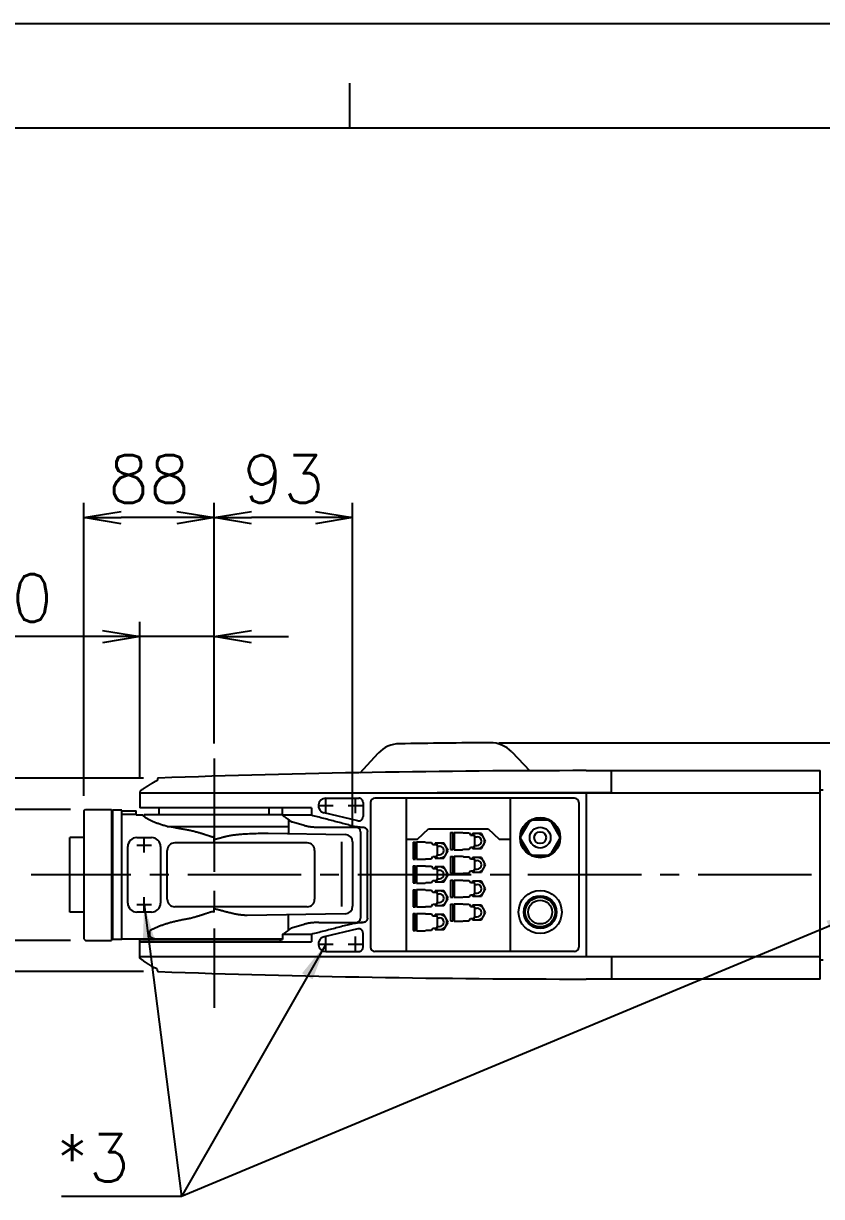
# Model space of a CAD drawing. Extents: x -7841 to -3641, y -5238 to -2268.
# Drawn here: x -5428 to -4892, y -3056 to -2268 of the extents above; entities that cross this region are included whole.
import ezdxf

# ---------------------------------------------------------------- set-up
doc = ezdxf.new("R2010")
doc.units = 0
doc.header["$LTSCALE"] = 4
doc.header["$MEASUREMENT"] = 0
doc.linetypes.add('CENTRE2', pattern=[28.575, 19.05, -3.175, 3.175, -3.175])
doc.layers.get('0').update_dxf_attribs({"linetype": 'CONTINUOUS'})
doc.layers.get('DEFPOINTS').update_dxf_attribs({"linetype": 'CONTINUOUS'})
for name, color, linetype in [('01', 7, 'CONTINUOUS'), ('01CENTER', 5, 'CENTRE2'), ('01HOSO', 6, 'CONTINUOUS'), ('02', 5, 'CONTINUOUS'), ('05THIK', 7, 'CONTINUOUS')]:
    doc.layers.add(name, color=color, linetype=linetype)
doc.styles.add('BIGFONT', font='ROMANS.SHX', dxfattribs={"bigfont": 'bigfont'})
doc.dimstyles.new('L-IN', dxfattribs={"dimscale": 10, "dimtxt": 3.2, "dimasz": 2.5, "dimexe": 1, "dimexo": 1, "dimgap": 1, "dimtad": 1, "dimdec": 0, "dimtxsty": 'BIGFONT', "dimblk": 'YA-IN', "dimblk1": 'OPEN', "dimblk2": 'OPEN', "dimsah": 1, "dimcen": 0, "dimclrd": 256, "dimclre": 256, "dimclrt": 256, "dimazin": 3, "dimtp": 0.1, "dimtm": 0.2, "dimtfac": 0.625, "dimtdec": 0, "dimtmove": 0, "dimatfit": 3, "dimtolj": 1})
doc.dimstyles.new('L-IN-C', dxfattribs={"dimscale": 10, "dimtxt": 3.2, "dimasz": 2.5, "dimexe": 1, "dimexo": 1, "dimgap": 1, "dimtad": 1, "dimdec": 4, "dimtxsty": 'BIGFONT', "dimblk": 'YA-IN', "dimblk1": 'OPEN', "dimblk2": 'OPEN', "dimsah": 1, "dimcen": 0, "dimclrd": 256, "dimclre": 256, "dimclrt": 256, "dimazin": 3, "dimtp": 0.1, "dimtm": 0.2, "dimtfac": 0.625, "dimtdec": 4, "dimtmove": 0, "dimatfit": 3, "dimtolj": 1})

# ---------------------------------------------------------------- blocks, each defined once
blk = doc.blocks.new('_OPEN')
at = {"color": 0, "linetype": 'BYBLOCK'}
for p, q in [((-1, 0.167), (0, 0)), ((0, 0), (-1, -0.167)), ((0, 0), (-1, 0))]:
    blk.add_line(p, q, dxfattribs=at)
blk = doc.blocks.new('*D25')
at = {"linetype": 'BYBLOCK'}
for p, q in [((-5347.52, -2774.98), (-5610.51, -2774.98)), ((-5600.51, -2880.02), (-5600.51, -2799.98)), ((-5347.52, -2905.02), (-5610.51, -2905.02))]:
    blk.add_line(p, q, dxfattribs=at)
at = {"layer": 'DEFPOINTS', "color": 0, "linetype": 'BYBLOCK'}
for p in [(-5600.51, -2774.98), (-5337.52, -2774.98), (-5337.52, -2905.02)]:
    blk.add_point(p, dxfattribs=at)
at = {"linetype": 'BYBLOCK', "xscale": 25, "yscale": 25, "zscale": 25}
for p, rotation in [((-5600.51, -2774.98), 90), ((-5600.51, -2905.02), 270)]:
    blk.add_blockref('_OPEN', p, dxfattribs=dict(at, rotation=rotation))
at = {"linetype": 'BYBLOCK', "insert": (-5626.51, -2840), "char_height": 32, "attachment_point": 5, "rotation": 90, "style": 'BIGFONT'}
blk.add_mtext('\\A1;130', dxfattribs=at)
blk = doc.blocks.new('YA-IN')
at = {"color": 0, "linetype": 'BYBLOCK'}
for p, q in [((0, 0), (-1, 0.167)), ((-1, -0.167), (0, 0)), ((0, 0), (-1, 0))]:
    blk.add_line(p, q, dxfattribs=at)
blk = doc.blocks.new('*D29')
at = {"linetype": 'BYBLOCK'}
for p, q in [((-5407.5, -2947), (-5407.5, -2750)), ((-5320, -2911.84), (-5320, -2750)), ((-5345, -2760), (-5382.5, -2760))]:
    blk.add_line(p, q, dxfattribs=at)
at = {"layer": 'DEFPOINTS', "color": 0, "linetype": 'BYBLOCK'}
for p in [(-5407.5, -2760), (-5320, -2921.84), (-5407.5, -2957)]:
    blk.add_point(p, dxfattribs=at)
at = {"linetype": 'BYBLOCK', "xscale": 25, "yscale": 25, "zscale": 25, "rotation": 180}
blk.add_blockref('_OPEN', (-5407.5, -2760), dxfattribs=at)
at = {"linetype": 'BYBLOCK', "xscale": 25, "yscale": 25, "zscale": 25}
blk.add_blockref('_OPEN', (-5320, -2760), dxfattribs=at)
at = {"linetype": 'BYBLOCK', "insert": (-5363.75, -2734), "char_height": 32, "attachment_point": 5, "style": 'BIGFONT'}
blk.add_mtext('\\A1;88', dxfattribs=at)
blk = doc.blocks.new('*D31')
at = {"linetype": 'BYBLOCK'}
for p, q in [((-5370, -2934.77), (-5370, -2830)), ((-5320, -2911.84), (-5320, -2830)), ((-5395, -2840), (-5491.81, -2840)), ((-5320, -2840), (-5370, -2840)), ((-5295, -2840), (-5270, -2840))]:
    blk.add_line(p, q, dxfattribs=at)
at = {"layer": 'DEFPOINTS', "color": 0, "linetype": 'BYBLOCK'}
for p in [(-5370, -2840), (-5320, -2921.84), (-5370, -2944.77)]:
    blk.add_point(p, dxfattribs=at)
at = {"linetype": 'BYBLOCK', "xscale": 25, "yscale": 25, "zscale": 25}
blk.add_blockref('_OPEN', (-5370, -2840), dxfattribs=at)
at = {"linetype": 'BYBLOCK', "xscale": 25, "yscale": 25, "zscale": 25, "rotation": 180}
blk.add_blockref('_OPEN', (-5320, -2840), dxfattribs=at)
at = {"linetype": 'BYBLOCK', "insert": (-5455.9, -2814), "char_height": 32, "attachment_point": 5, "style": 'BIGFONT'}
blk.add_mtext('\\A1;50', dxfattribs=at)
blk = doc.blocks.new('*D28')
at = {"linetype": 'BYBLOCK'}
for p, q in [((-5520.51, -2771), (-5520.51, -2645.24)), ((-5396.5, -2796), (-5530.51, -2796)), ((-5520.51, -2884), (-5520.51, -2796)), ((-5396.5, -2884), (-5530.51, -2884)), ((-5520.51, -2909), (-5520.51, -2934))]:
    blk.add_line(p, q, dxfattribs=at)
at = {"layer": 'DEFPOINTS', "color": 0, "linetype": 'BYBLOCK'}
for p in [(-5520.51, -2796), (-5386.5, -2796), (-5386.5, -2884)]:
    blk.add_point(p, dxfattribs=at)
at = {"linetype": 'BYBLOCK', "xscale": 25, "yscale": 25, "zscale": 25}
for p, rotation in [((-5520.51, -2796), 270), ((-5520.51, -2884), 90)]:
    blk.add_blockref('_OPEN', p, dxfattribs=dict(at, rotation=rotation))
at = {"linetype": 'BYBLOCK', "insert": (-5546.51, -2695.62), "char_height": 32, "attachment_point": 5, "rotation": 90, "style": 'BIGFONT'}
blk.add_mtext('\\A1;∅88', dxfattribs=at)
blk = doc.blocks.new('*D27')
at = {"linetype": 'BYBLOCK'}
for p, q in [((-5320, -2911.84), (-5320, -2750)), ((-5227, -2967.91), (-5227, -2750)), ((-5252, -2760), (-5295, -2760))]:
    blk.add_line(p, q, dxfattribs=at)
at = {"layer": 'DEFPOINTS', "color": 0, "linetype": 'BYBLOCK'}
for p in [(-5320, -2760), (-5320, -2921.84), (-5227, -2977.91)]:
    blk.add_point(p, dxfattribs=at)
at = {"linetype": 'BYBLOCK', "xscale": 25, "yscale": 25, "zscale": 25, "rotation": 180}
blk.add_blockref('_OPEN', (-5320, -2760), dxfattribs=at)
at = {"linetype": 'BYBLOCK', "xscale": 25, "yscale": 25, "zscale": 25}
blk.add_blockref('_OPEN', (-5227, -2760), dxfattribs=at)
at = {"linetype": 'BYBLOCK', "insert": (-5273.5, -2734), "char_height": 32, "attachment_point": 5, "style": 'BIGFONT'}
blk.add_mtext('\\A1;93', dxfattribs=at)
blk = doc.blocks.new('*D24')
at = {"linetype": 'BYBLOCK'}
for p, q in [((-4790, -2726.28), (-4790, -2630.71)), ((-5108.67, -2751.28), (-4780, -2751.28)), ((-4790, -2840), (-4790, -2751.28)), ((-4843.4, -2840), (-4780, -2840)), ((-4790, -2865), (-4790, -2890))]:
    blk.add_line(p, q, dxfattribs=at)
at = {"layer": 'DEFPOINTS', "color": 0, "linetype": 'BYBLOCK'}
for p in [(-5118.67, -2751.28), (-4790, -2751.28), (-4853.4, -2840)]:
    blk.add_point(p, dxfattribs=at)
at = {"linetype": 'BYBLOCK', "xscale": 25, "yscale": 25, "zscale": 25}
for p, rotation in [((-4790, -2751.28), 270), ((-4790, -2840), 90)]:
    blk.add_blockref('_OPEN', p, dxfattribs=dict(at, rotation=rotation))
at = {"linetype": 'BYBLOCK', "insert": (-4816, -2665.86), "char_height": 32, "attachment_point": 5, "rotation": 90, "style": 'BIGFONT'}
blk.add_mtext('\\A1;89', dxfattribs=at)

msp = doc.modelspace()

# ---------------------------------------------------------------- linework, layer by layer
at = {"layer": '01', "linetype": 'CONTINUOUS'}
for p, q in [((-5100.02943, -2757.45714), (-5088, -2770.08702)), ((-5202, -2771.39244), (-5189.80521, -2758.30827)), ((-5050, -2770), (-5033, -2770)), ((-4893, -2910), (-4893, -2770)), ((-5338, -2775.48295), (-5338, -2776.5009)), ((-5350, -2784), (-5350, -2795)), ((-5058, -2788.5), (-5192, -2788.5)), ((-5171, -2788.5), (-5171, -2891.5)), ((-5101, -2891.5), (-5101, -2788.5)), ((-4893, -2783), (-4891, -2783)), ((-5387.5, -2797), (-5386.5, -2796)), ((-5387.5, -2797), (-5387.5, -2883)), ((-5386.5, -2796), (-5369, -2796)), ((-5369, -2796), (-5369, -2884)), ((-5362, -2796.5), (-5368, -2796.5)), ((-5368, -2883.5), (-5368, -2796.5)), ((-5362, -2883.5), (-5362, -2796.5)), ((-5362, -2797), (-5352.5, -2797)), ((-5352.5, -2800), (-5352.5, -2797)), ((-5234.71323, -2795), (-5350, -2795)), ((-5337, -2799.5), (-5337, -2795)), ((-5263, -2799.5), (-5263, -2795)), ((-5254.19985, -2800), (-5254.19985, -2795)), ((-5195, -2791.5), (-5195, -2888.5)), ((-5055, -2791.5), (-5055, -2888.5)), ((-5368, -2798), (-5369, -2798)), ((-5348, -2800), (-5352.5, -2800)), ((-5348, -2800.12593), (-5348, -2800)), ((-5347, -2799.5), (-5254.19985, -2799.5)), ((-5347, -2799.5), (-5347, -2800.91385)), ((-5250, -2802.90061), (-5250, -2807.5)), ((-5239.4386, -2806.79654), (-5248.0041, -2804.49778)), ((-5263.63043, -2812.01151), (-5211.91274, -2812.91425)), ((-5250.015, -2807.5), (-5250.015, -2812.24906)), ((-5229.69827, -2808), (-5200.38658, -2808)), ((-5201.61802, -2811), (-5201.61802, -2869)), ((-5397, -2865), (-5397, -2815)), ((-5387.5, -2815), (-5397, -2815)), ((-5300, -2818.5), (-5300, -2814.09203)), ((-5207, -2817.91349), (-5207, -2861.08651)), ((-5387.5, -2865), (-5397, -2865)), ((-5300, -2865.04262), (-5300, -2861.5)), ((-5211.91274, -2866.08575), (-5277.85831, -2867.23684)), ((-5250.0185, -2877.11402), (-5250.0185, -2866.75101)), ((-5248, -2875.50112), (-5239.4386, -2873.20346)), ((-5229.69827, -2872), (-5200.38658, -2872)), ((-5387.5, -2883), (-5386.5, -2884)), ((-5386.5, -2884), (-5369, -2884)), ((-5368, -2882), (-5369, -2882)), ((-5362, -2883.5), (-5368, -2883.5)), ((-5362, -2883), (-5254.19985, -2883)), ((-5350, -2883.5), (-5254.19985, -2883.5)), ((-5350, -2896), (-5350, -2883.5)), ((-5346.5, -2883), (-5346.5, -2883.5)), ((-5255.44967, -2885), (-5255.44967, -2883.5)), ((-5254.19985, -2880), (-5254.19985, -2883.5)), ((-5350, -2885), (-5234.71323, -2885)), ((-5058, -2891.5), (-5192, -2891.5)), ((-4893, -2897), (-4891, -2897)), ((-5338, -2904.51705), (-5338, -2903.4991)), ((-5033, -2910), (-5050, -2910))]:
    msp.add_line(p, q, dxfattribs=at)
at = {"layer": '01'}
for p, q in [((-5033, -2770), (-4893, -2770)), ((-4893, -2910), (-5033, -2910))]:
    msp.add_line(p, q, dxfattribs=at)
at = {"layer": '01', "linetype": 'CONTINUOUS'}
for centre, radius, start, end in [((-5175.17457, -2771.94442), 20, 90.86455316, 137.01497678), ((-5050, -11066.9), 8315.9, 90.445555201, 90.864553157), ((-5114.51163, -2771.25084), 20, 43.60514403, 90.4455552), ((-5050, -11066.9), 8296.9, 90, 91.985901752), ((-5337.5, -2775.48295), 0.5, 91.98590194, 180.00000001), ((-5192, -2791.5), 3, 90, 180), ((-5058, -2791.5), 3, 0, 90), ((-5212, -2817.91349), 5, 0, 89), ((-5204.61802, -2811), 3, 0, 90), ((-5212, -2861.08651), 5, 271, 0), ((-5204.61802, -2869), 3, 270, 0), ((-5192, -2888.5), 3, 180, 270), ((-5058, -2888.5), 3, 270, 0), ((-5337.5, -2904.51705), 0.5, 179.99999999, 268.01409806), ((-5050, 5386.9), 8296.9, 268.014098249, 270)]:
    msp.add_arc(centre, radius, start, end, dxfattribs=at)
for points in [[(-5340, -2777.59124), (-5340.00466, -2777.59399), (-5340.01863, -2777.60224), (-5340.04188, -2777.61597), (-5340.07441, -2777.63519), (-5340.11614, -2777.65987), (-5340.16704, -2777.68998), (-5340.22708, -2777.72553), (-5340.29613, -2777.76646), (-5340.37421, -2777.81278), (-5340.46118, -2777.86444), (-5340.557, -2777.92143), (-5340.66163, -2777.98376), (-5340.77492, -2778.05135), (-5340.89692, -2778.12425), (-5341.02745, -2778.2024), (-5341.16651, -2778.28581), (-5341.31401, -2778.37447), (-5341.4698, -2778.4683), (-5341.63387, -2778.56735), (-5341.80597, -2778.67149), (-5341.98607, -2778.78073), (-5342.17384, -2778.89491), (-5342.36912, -2779.01397), (-5342.57153, -2779.13772), (-5342.78067, -2779.26594), (-5342.99615, -2779.39842), (-5343.21732, -2779.5348), (-5343.44355, -2779.67471), (-5343.67377, -2779.81753), (-5343.9069, -2779.96259), (-5344.14131, -2780.10889), (-5344.3757, -2780.25563), (-5344.60855, -2780.40185), (-5344.8388, -2780.54687), (-5345.06533, -2780.68996), (-5345.28733, -2780.83059), (-5345.50368, -2780.96803), (-5345.71367, -2781.10178), (-5345.91637, -2781.23123), (-5346.11123, -2781.35598), (-5346.29757, -2781.47556), (-5346.47496, -2781.58966), (-5346.64299, -2781.69797), (-5346.80134, -2781.80024), (-5346.94986, -2781.89635), (-5347.0883, -2781.9861), (-5347.21673, -2782.06949), (-5347.33501, -2782.14641), (-5347.44328, -2782.21692), (-5347.54155, -2782.28099), (-5347.56688, -2782.29752)], [(-5338, -2776.5009), (-5339.0031, -2777.04038), (-5340, -2777.59124)], [(-5348, -2782.58094), (-5349.00435, -2783.28434), (-5350, -2784)], [(-5347.56688, -2782.29752), (-5347.62993, -2782.33868), (-5347.70856, -2782.39007), (-5347.77751, -2782.43517), (-5347.837, -2782.4741), (-5347.88706, -2782.5069), (-5347.92786, -2782.53363), (-5347.95949, -2782.55437), (-5347.98201, -2782.56914), (-5347.99551, -2782.57799), (-5348, -2782.58094)], [(-5050, -2784.96469), (-5064.33623, -2784.9654), (-5078.67161, -2784.96755), (-5093.00511, -2784.97113), (-5107.33601, -2784.97616), (-5121.66336, -2784.98264), (-5135.98645, -2784.99058), (-5150.30446, -2785)], [(-5362, -2799.3042), (-5357.15991, -2799.21716), (-5352.5, -2799.13109)], [(-5254.19985, -2800), (-5253.61855, -2800.35002), (-5253.06498, -2800.69474), (-5252.53938, -2801.03397), (-5252.04196, -2801.36753), (-5251.57291, -2801.69522), (-5251.13239, -2802.01689), (-5250.72055, -2802.33236)], [(-5250.72055, -2802.33236), (-5250.32211, -2802.64607), (-5249.95732, -2802.93438), (-5249.62547, -2803.19755), (-5249.32593, -2803.43584), (-5249.05809, -2803.64948), (-5248.82142, -2803.83873), (-5248.61543, -2804.00379), (-5248.43968, -2804.14489), (-5248.2938, -2804.26217), (-5248.17747, -2804.35582), (-5248.09045, -2804.42593), (-5248.03254, -2804.47263), (-5248.00361, -2804.49596), (-5248.03254, -2804.47263), (-5248.09045, -2804.42593), (-5248.17747, -2804.35582), (-5248.2938, -2804.26217), (-5248.43968, -2804.14489), (-5248.61543, -2804.00379), (-5248.82142, -2803.83873), (-5249.05809, -2803.64948), (-5249.32593, -2803.43584), (-5249.62547, -2803.19755), (-5249.95732, -2802.93438), (-5250.32211, -2802.64607), (-5250.72055, -2802.33236)], [(-5250.72055, -2802.33236), (-5250.32211, -2802.64607), (-5249.95732, -2802.93438), (-5249.62547, -2803.19755), (-5249.32593, -2803.43584), (-5249.05809, -2803.64948), (-5248.82142, -2803.83873), (-5248.61543, -2804.00379), (-5248.43968, -2804.14489), (-5248.2938, -2804.26217), (-5248.17747, -2804.35582), (-5248.09045, -2804.42593), (-5248.03254, -2804.47263), (-5248.00361, -2804.49596), (-5248.03254, -2804.47263), (-5248.09045, -2804.42593), (-5248.17747, -2804.35582), (-5248.2938, -2804.26217), (-5248.43968, -2804.14489), (-5248.61543, -2804.00379), (-5248.82142, -2803.83873), (-5249.05809, -2803.64948), (-5249.32593, -2803.43584), (-5249.62547, -2803.19755), (-5249.95732, -2802.93438), (-5250.32211, -2802.64607), (-5250.72055, -2802.33236)], [(-5265.994, -2812.04019), (-5265.6799, -2812.0378), (-5265.36855, -2812.03337), (-5265.06079, -2812.02755), (-5264.75801, -2812.02119), (-5264.4621, -2812.01529), (-5264.17435, -2812.01093), (-5263.89662, -2812.00928), (-5263.63043, -2812.01151)], [(-5239.4386, -2806.79654), (-5238.52181, -2807.02762), (-5237.55528, -2807.24044), (-5236.54451, -2807.43152), (-5235.49223, -2807.59839), (-5234.40151, -2807.73879), (-5233.27465, -2807.85082), (-5232.11326, -2807.93276), (-5230.91875, -2807.98301), (-5229.69822, -2808)], [(-5200.38658, -2808), (-5200.24167, -2807.99664), (-5200.09388, -2807.98621), (-5199.94322, -2807.96812)], [(-5250.72055, -2877.66764), (-5250.32211, -2877.35393), (-5249.95732, -2877.06562), (-5249.62547, -2876.80245), (-5249.32593, -2876.56416), (-5249.05809, -2876.35052), (-5248.82142, -2876.16127), (-5248.61543, -2875.99621), (-5248.43968, -2875.85511), (-5248.2938, -2875.73783), (-5248.17747, -2875.64418), (-5248.09045, -2875.57407), (-5248.03254, -2875.52737), (-5248.00361, -2875.50404)], [(-5229.69819, -2872), (-5230.91875, -2872.01699), (-5232.11326, -2872.06724), (-5233.27465, -2872.14918), (-5234.40151, -2872.26121), (-5235.49223, -2872.40161), (-5236.54452, -2872.56848), (-5237.55528, -2872.75956), (-5238.52181, -2872.97238), (-5239.4386, -2873.20346)], [(-5199.94322, -2872.03188), (-5200.09388, -2872.01379), (-5200.24167, -2872.00336), (-5200.38658, -2872)], [(-5254.19985, -2880), (-5253.61855, -2879.64998), (-5253.06498, -2879.30526), (-5252.53938, -2878.96603), (-5252.04196, -2878.63247), (-5251.57291, -2878.30478), (-5251.13239, -2877.98311), (-5250.72055, -2877.66764)], [(-5348, -2897.41906), (-5349.00435, -2896.71566), (-5350, -2896)], [(-5348, -2897.41906), (-5347.9989, -2897.41978)], [(-5347.9989, -2897.41978), (-5347.99551, -2897.42201), (-5347.98201, -2897.43086), (-5347.95949, -2897.44563), (-5347.92786, -2897.46637), (-5347.88706, -2897.49311), (-5347.83699, -2897.5259), (-5347.7775, -2897.56484), (-5347.70855, -2897.60994), (-5347.62992, -2897.66132), (-5347.56688, -2897.70248)], [(-5347.56688, -2897.70248), (-5347.54154, -2897.71902), (-5347.44327, -2897.78309), (-5347.33499, -2897.8536), (-5347.21671, -2897.93052), (-5347.08828, -2898.01391), (-5346.94983, -2898.10366), (-5346.80132, -2898.19977), (-5346.64296, -2898.30205), (-5346.47494, -2898.41035), (-5346.29754, -2898.52446), (-5346.11121, -2898.64404), (-5345.91634, -2898.76879), (-5345.71364, -2898.89824), (-5345.50365, -2899.03199), (-5345.2873, -2899.16943), (-5345.0653, -2899.31006), (-5344.83877, -2899.45316), (-5344.60851, -2899.59817), (-5344.37567, -2899.74439), (-5344.14127, -2899.89113), (-5343.90687, -2900.03743), (-5343.67375, -2900.18249), (-5343.44353, -2900.3253), (-5343.21731, -2900.46521), (-5342.99613, -2900.60159), (-5342.78066, -2900.73407), (-5342.57151, -2900.86229), (-5342.3691, -2900.98603), (-5342.17383, -2901.1051), (-5341.98606, -2901.21928), (-5341.80596, -2901.32852), (-5341.63386, -2901.43266), (-5341.46979, -2901.53171), (-5341.314, -2901.62554), (-5341.1665, -2901.71419), (-5341.02743, -2901.79761), (-5340.89691, -2901.87575), (-5340.77491, -2901.94866), (-5340.66162, -2902.01624), (-5340.55699, -2902.07857), (-5340.46117, -2902.13557), (-5340.3742, -2902.18722), (-5340.29613, -2902.23355), (-5340.22708, -2902.27447), (-5340.16704, -2902.31002), (-5340.11614, -2902.34014), (-5340.0744, -2902.36481), (-5340.04188, -2902.38403), (-5340.01863, -2902.39776), (-5340.00466, -2902.40601), (-5340, -2902.40876)], [(-5338, -2903.4991), (-5339.0031, -2902.95962), (-5340, -2902.40876)]]:
    msp.add_spline(points, degree=3, dxfattribs=at)
at = {"layer": '01CENTER'}
for p, q in [((-5300, -2761.84459), (-5300, -2929.39004)), ((-5225, -2798.5), (-5225, -2788.5)), ((-5205, -2798.5), (-5205, -2788.5)), ((-5230, -2793.5), (-5220, -2793.5)), ((-5210, -2793.5), (-5200, -2793.5)), ((-5352, -2820), (-5342, -2820)), ((-5347, -2825), (-5347, -2815)), ((-3984.28974, -2840), (-5423.00498, -2840)), ((-5352, -2860), (-5342, -2860)), ((-5347, -2865), (-5347, -2855)), ((-5225, -2891.5), (-5225, -2881.5)), ((-5205, -2891.5), (-5205, -2881.5)), ((-5230, -2886.5), (-5220, -2886.5)), ((-5210, -2886.5), (-5200, -2886.5))]:
    msp.add_line(p, q, dxfattribs=at)
at = {"layer": '01HOSO'}
for p, q in [((-5033, -2785), (-5033, -2770)), ((-5141.2, -2811.616), (-5139.509, -2811.616)), ((-5141.2, -2811.61601), (-5141.2, -2822.98399)), ((-5139.509, -2822.98399), (-5139.509, -2811.61601)), ((-5138.797, -2811.5), (-5138.797, -2823.1)), ((-5138.797, -2811.5), (-5133.101, -2811.5)), ((-5133.101, -2811.5), (-5132.59871, -2811.79)), ((-5132.59871, -2811.79), (-5128.74, -2811.79)), ((-5128.74, -2811.79), (-5127.90284, -2813.24)), ((-5126.28675, -2812.3), (-5126.82946, -2813.24)), ((-5120.51325, -2812.3), (-5126.28675, -2812.3)), ((-5117.6265, -2817.3), (-5120.51325, -2812.3)), ((-5166.4, -2818.016), (-5164.709, -2818.016)), ((-5166.4, -2818.01601), (-5166.4, -2829.38399)), ((-5164.709, -2829.38399), (-5164.709, -2818.01601)), ((-5164.709, -2820.4), (-5163.997, -2820.4)), ((-5163.997, -2817.9), (-5158.301, -2817.9)), ((-5163.997, -2817.9), (-5163.997, -2829.5)), ((-5158.301, -2817.9), (-5157.79871, -2818.19)), ((-5157.79871, -2818.19), (-5153.94, -2818.19)), ((-5153.94, -2818.19), (-5153.10284, -2819.64)), ((-5153.10284, -2819.64), (-5150.736, -2819.64)), ((-5151.48675, -2818.7), (-5152.02946, -2819.64)), ((-5145.71325, -2818.7), (-5151.48675, -2818.7)), ((-5150.736, -2819.64), (-5150.06627, -2820.8)), ((-5150.06627, -2826.6), (-5150.06627, -2820.8)), ((-5150.06627, -2820.8), (-5148.6, -2820.8)), ((-5142.8265, -2823.7), (-5145.71325, -2818.7)), ((-5139.509, -2814), (-5138.797, -2814)), ((-5139.509, -2820.6), (-5138.797, -2820.6)), ((-5127.90284, -2813.24), (-5125.536, -2813.24)), ((-5125.536, -2813.24), (-5124.86627, -2814.4)), ((-5125.536, -2821.36), (-5124.86627, -2820.2)), ((-5124.86627, -2820.2), (-5124.86627, -2814.4)), ((-5124.86627, -2814.4), (-5123.4, -2814.4)), ((-5124.86627, -2820.2), (-5123.4, -2820.2)), ((-5120.51325, -2822.3), (-5117.6265, -2817.3)), ((-5164.709, -2827), (-5163.997, -2827)), ((-5153.94, -2829.21), (-5153.10284, -2827.76)), ((-5153.10284, -2827.76), (-5150.736, -2827.76)), ((-5152.02946, -2827.76), (-5151.48675, -2828.7)), ((-5151.48675, -2828.7), (-5145.71325, -2828.7)), ((-5150.736, -2827.76), (-5150.06627, -2826.6)), ((-5150.06627, -2826.6), (-5148.6, -2826.6)), ((-5145.71325, -2828.7), (-5142.8265, -2823.7)), ((-5141.2, -2822.984), (-5139.509, -2822.984)), ((-5141.2, -2827.616), (-5139.509, -2827.616)), ((-5141.2, -2827.61601), (-5141.2, -2838.98399)), ((-5139.509, -2838.98399), (-5139.509, -2827.61601)), ((-5138.797, -2823.1), (-5133.101, -2823.1)), ((-5138.797, -2827.5), (-5138.797, -2839.1)), ((-5138.797, -2827.5), (-5133.101, -2827.5)), ((-5133.101, -2823.1), (-5132.59871, -2822.81)), ((-5133.101, -2827.5), (-5132.59871, -2827.79)), ((-5132.59871, -2822.81), (-5128.74, -2822.81)), ((-5132.59871, -2827.79), (-5128.74, -2827.79)), ((-5128.74, -2822.81), (-5127.90284, -2821.36)), ((-5128.74, -2827.79), (-5127.90284, -2829.24)), ((-5127.90284, -2821.36), (-5125.536, -2821.36)), ((-5126.82946, -2821.36), (-5126.28675, -2822.3)), ((-5126.28675, -2828.3), (-5126.82946, -2829.24)), ((-5126.28675, -2822.3), (-5120.51325, -2822.3)), ((-5120.51325, -2828.3), (-5126.28675, -2828.3)), ((-5117.6265, -2833.3), (-5120.51325, -2828.3)), ((-5166.4, -2829.384), (-5164.709, -2829.384)), ((-5166.4, -2834.016), (-5164.709, -2834.016)), ((-5166.4, -2834.01601), (-5166.4, -2845.38399)), ((-5164.709, -2845.38399), (-5164.709, -2834.01601)), ((-5164.709, -2836.4), (-5163.997, -2836.4)), ((-5163.997, -2829.5), (-5158.301, -2829.5)), ((-5163.997, -2833.9), (-5163.997, -2845.5)), ((-5163.997, -2833.9), (-5158.301, -2833.9)), ((-5158.301, -2829.5), (-5157.79871, -2829.21)), ((-5158.301, -2833.9), (-5157.79871, -2834.19)), ((-5157.79871, -2829.21), (-5153.94, -2829.21)), ((-5157.79871, -2834.19), (-5153.94, -2834.19)), ((-5153.94, -2834.19), (-5153.10284, -2835.64)), ((-5153.10284, -2835.64), (-5150.736, -2835.64)), ((-5151.48675, -2834.7), (-5152.02946, -2835.64)), ((-5145.71325, -2834.7), (-5151.48675, -2834.7)), ((-5150.736, -2835.64), (-5150.06627, -2836.8)), ((-5142.8265, -2839.7), (-5145.71325, -2834.7)), ((-5139.509, -2830), (-5138.797, -2830)), ((-5139.509, -2836.6), (-5138.797, -2836.6)), ((-5127.90284, -2829.24), (-5125.536, -2829.24)), ((-5125.536, -2829.24), (-5124.86627, -2830.4)), ((-5125.536, -2837.36), (-5124.86627, -2836.2)), ((-5124.86627, -2836.2), (-5124.86627, -2830.4)), ((-5124.86627, -2830.4), (-5123.4, -2830.4)), ((-5124.86627, -2836.2), (-5123.4, -2836.2)), ((-5120.51325, -2838.3), (-5117.6265, -2833.3)), ((-5164.709, -2843), (-5163.997, -2843)), ((-5153.94, -2845.21), (-5153.10284, -2843.76)), ((-5153.10284, -2843.76), (-5150.736, -2843.76)), ((-5152.02946, -2843.76), (-5151.48675, -2844.7)), ((-5150.736, -2843.76), (-5150.06627, -2842.6)), ((-5150.06627, -2836.8), (-5148.6, -2836.8)), ((-5150.06627, -2842.6), (-5150.06627, -2836.8)), ((-5150.06627, -2842.6), (-5148.6, -2842.6)), ((-5145.71325, -2844.7), (-5142.8265, -2839.7)), ((-5141.2, -2838.984), (-5139.509, -2838.984)), ((-5141.2, -2843.616), (-5139.509, -2843.616)), ((-5141.2, -2843.61601), (-5141.2, -2854.98399)), ((-5139.509, -2854.98399), (-5139.509, -2843.61601)), ((-5138.797, -2839.1), (-5133.101, -2839.1)), ((-5138.797, -2843.5), (-5138.797, -2855.1)), ((-5138.797, -2843.5), (-5133.101, -2843.5)), ((-5133.101, -2839.1), (-5132.59871, -2838.81)), ((-5133.101, -2843.5), (-5132.59871, -2843.79)), ((-5132.59871, -2838.81), (-5128.74, -2838.81)), ((-5132.59871, -2843.79), (-5128.74, -2843.79)), ((-5128.74, -2838.81), (-5127.90284, -2837.36)), ((-5128.74, -2843.79), (-5127.90284, -2845.24)), ((-5127.90284, -2837.36), (-5125.536, -2837.36)), ((-5126.82946, -2837.36), (-5126.28675, -2838.3)), ((-5126.28675, -2844.3), (-5126.82946, -2845.24)), ((-5126.28675, -2838.3), (-5120.51325, -2838.3)), ((-5120.51325, -2844.3), (-5126.28675, -2844.3)), ((-5117.6265, -2849.3), (-5120.51325, -2844.3)), ((-5166.4, -2845.384), (-5164.709, -2845.384)), ((-5166.4, -2850.016), (-5164.709, -2850.016)), ((-5166.4, -2850.01601), (-5166.4, -2861.38399)), ((-5164.709, -2861.38399), (-5164.709, -2850.01601)), ((-5164.709, -2852.4), (-5163.997, -2852.4)), ((-5163.997, -2845.5), (-5158.301, -2845.5)), ((-5163.997, -2849.9), (-5158.301, -2849.9)), ((-5163.997, -2849.9), (-5163.997, -2861.5)), ((-5158.301, -2845.5), (-5157.79871, -2845.21)), ((-5158.301, -2849.9), (-5157.79871, -2850.19)), ((-5157.79871, -2845.21), (-5153.94, -2845.21)), ((-5157.79871, -2850.19), (-5153.94, -2850.19)), ((-5153.94, -2850.19), (-5153.10284, -2851.64)), ((-5153.10284, -2851.64), (-5150.736, -2851.64)), ((-5151.48675, -2850.7), (-5152.02946, -2851.64)), ((-5151.48675, -2844.7), (-5145.71325, -2844.7)), ((-5145.71325, -2850.7), (-5151.48675, -2850.7)), ((-5150.736, -2851.64), (-5150.06627, -2852.8)), ((-5142.8265, -2855.7), (-5145.71325, -2850.7)), ((-5139.509, -2846), (-5138.797, -2846)), ((-5127.90284, -2845.24), (-5125.536, -2845.24)), ((-5125.536, -2845.24), (-5124.86627, -2846.4)), ((-5125.536, -2853.36), (-5124.86627, -2852.2)), ((-5124.86627, -2852.2), (-5124.86627, -2846.4)), ((-5124.86627, -2846.4), (-5123.4, -2846.4)), ((-5124.86627, -2852.2), (-5123.4, -2852.2)), ((-5120.51325, -2854.3), (-5117.6265, -2849.3)), ((-5164.709, -2859), (-5163.997, -2859)), ((-5153.94, -2861.21), (-5153.10284, -2859.76)), ((-5153.10284, -2859.76), (-5150.736, -2859.76)), ((-5152.02946, -2859.76), (-5151.48675, -2860.7)), ((-5150.736, -2859.76), (-5150.06627, -2858.6)), ((-5150.06627, -2852.8), (-5148.6, -2852.8)), ((-5150.06627, -2858.6), (-5150.06627, -2852.8)), ((-5150.06627, -2858.6), (-5148.6, -2858.6)), ((-5145.71325, -2860.7), (-5142.8265, -2855.7)), ((-5141.2, -2854.984), (-5139.509, -2854.984)), ((-5141.2, -2859.616), (-5139.509, -2859.616)), ((-5141.2, -2859.61601), (-5141.2, -2870.98399)), ((-5139.509, -2852.6), (-5138.797, -2852.6)), ((-5139.509, -2870.98399), (-5139.509, -2859.61601)), ((-5138.797, -2855.1), (-5133.101, -2855.1)), ((-5138.797, -2859.5), (-5138.797, -2871.1)), ((-5138.797, -2859.5), (-5133.101, -2859.5)), ((-5133.101, -2855.1), (-5132.59871, -2854.81)), ((-5133.101, -2859.5), (-5132.59871, -2859.79)), ((-5132.59871, -2854.81), (-5128.74, -2854.81)), ((-5132.59871, -2859.79), (-5128.74, -2859.79)), ((-5128.74, -2854.81), (-5127.90284, -2853.36)), ((-5128.74, -2859.79), (-5127.90284, -2861.24)), ((-5127.90284, -2853.36), (-5125.536, -2853.36)), ((-5126.82946, -2853.36), (-5126.28675, -2854.3)), ((-5126.28675, -2860.3), (-5126.82946, -2861.24)), ((-5126.28675, -2854.3), (-5120.51325, -2854.3)), ((-5120.51325, -2860.3), (-5126.28675, -2860.3)), ((-5117.6265, -2865.3), (-5120.51325, -2860.3)), ((-5166.4, -2861.384), (-5164.709, -2861.384)), ((-5166.4, -2866.016), (-5164.709, -2866.016)), ((-5166.4, -2866.01601), (-5166.4, -2877.38399)), ((-5164.709, -2877.38399), (-5164.709, -2866.01601)), ((-5163.997, -2861.5), (-5158.301, -2861.5)), ((-5163.997, -2865.9), (-5158.301, -2865.9)), ((-5163.997, -2865.9), (-5163.997, -2877.5)), ((-5158.301, -2861.5), (-5157.79871, -2861.21)), ((-5158.301, -2865.9), (-5157.79871, -2866.19)), ((-5157.79871, -2861.21), (-5153.94, -2861.21)), ((-5157.79871, -2866.19), (-5153.94, -2866.19)), ((-5153.94, -2866.19), (-5153.10284, -2867.64)), ((-5153.10284, -2867.64), (-5150.736, -2867.64)), ((-5151.48675, -2866.7), (-5152.02946, -2867.64)), ((-5151.48675, -2860.7), (-5145.71325, -2860.7)), ((-5145.71325, -2866.7), (-5151.48675, -2866.7)), ((-5150.736, -2867.64), (-5150.06627, -2868.8)), ((-5142.8265, -2871.7), (-5145.71325, -2866.7)), ((-5139.509, -2862), (-5138.797, -2862)), ((-5127.90284, -2861.24), (-5125.536, -2861.24)), ((-5125.536, -2861.24), (-5124.86627, -2862.4)), ((-5125.536, -2869.36), (-5124.86627, -2868.2)), ((-5124.86627, -2868.2), (-5124.86627, -2862.4)), ((-5124.86627, -2862.4), (-5123.4, -2862.4)), ((-5124.86627, -2868.2), (-5123.4, -2868.2)), ((-5120.51325, -2870.3), (-5117.6265, -2865.3)), ((-5164.709, -2868.4), (-5163.997, -2868.4)), ((-5164.709, -2875), (-5163.997, -2875)), ((-5153.94, -2877.21), (-5153.10284, -2875.76)), ((-5153.10284, -2875.76), (-5150.736, -2875.76)), ((-5152.02946, -2875.76), (-5151.48675, -2876.7)), ((-5150.736, -2875.76), (-5150.06627, -2874.6)), ((-5150.06627, -2874.6), (-5150.06627, -2868.8)), ((-5150.06627, -2868.8), (-5148.6, -2868.8)), ((-5150.06627, -2874.6), (-5148.6, -2874.6)), ((-5145.71325, -2876.7), (-5142.8265, -2871.7)), ((-5141.2, -2870.984), (-5139.509, -2870.984)), ((-5139.509, -2868.6), (-5138.797, -2868.6)), ((-5138.797, -2871.1), (-5133.101, -2871.1)), ((-5133.101, -2871.1), (-5132.59871, -2870.81)), ((-5132.59871, -2870.81), (-5128.74, -2870.81)), ((-5128.74, -2870.81), (-5127.90284, -2869.36)), ((-5127.90284, -2869.36), (-5125.536, -2869.36)), ((-5126.82946, -2869.36), (-5126.28675, -2870.3)), ((-5126.28675, -2870.3), (-5120.51325, -2870.3)), ((-5166.4, -2877.384), (-5164.709, -2877.384)), ((-5163.997, -2877.5), (-5158.301, -2877.5)), ((-5158.301, -2877.5), (-5157.79871, -2877.21)), ((-5157.79871, -2877.21), (-5153.94, -2877.21)), ((-5151.48675, -2876.7), (-5145.71325, -2876.7)), ((-5033, -2895), (-5033, -2910))]:
    msp.add_line(p, q, dxfattribs=at)
at = {"layer": '01HOSO', "linetype": 'CONTINUOUS'}
for p, q in [((-5350, -2785), (-4893, -2785)), ((-5225, -2788.5), (-5202.91043, -2788.5)), ((-5033, -2784.96469), (-5050, -2784.96469)), ((-5050, -2785), (-5050, -2895)), ((-5234.71323, -2795), (-5234.71323, -2800)), ((-5200, -2791.41043), (-5200, -2800.82787)), ((-5234.71323, -2800), (-5254.19985, -2800)), ((-5203.57509, -2803.66139), (-5226.14186, -2798.36787)), ((-5088.2828, -2804.23149), (-5093.9672, -2814.07717)), ((-5089.15707, -2804.87975), (-5088.53141, -2803.79608)), ((-5085.68585, -2802.87564), (-5086.93717, -2802.87564)), ((-5075.31559, -2803.30866), (-5086.68441, -2803.30866)), ((-5075.06283, -2802.87564), (-5076.31415, -2802.87564)), ((-5068.0328, -2814.07717), (-5073.7172, -2804.23149)), ((-5072.84293, -2804.87975), (-5073.46859, -2803.79608)), ((-5331.66533, -2807.5), (-5250, -2807.5)), ((-5197.04829, -2869.04192), (-5197.04829, -2810.95808)), ((-5163.5, -2816), (-5156, -2809)), ((-5156, -2809), (-5116, -2809)), ((-5116, -2809), (-5108.5, -2816)), ((-5094.46859, -2814.07956), (-5093.84293, -2812.99589)), ((-5067.53141, -2814.07956), (-5068.15707, -2812.99589)), ((-5358, -2859), (-5358, -2821)), ((-5352, -2815), (-5342, -2815)), ((-5336, -2821), (-5336, -2859)), ((-5237.5, -2818.6), (-5326.5, -2818.6)), ((-5214.22075, -2861.20578), (-5214.22075, -2817.79422)), ((-5171, -2816), (-5163.5, -2816)), ((-5108.5, -2816), (-5101, -2816)), ((-5094.46859, -2815.92044), (-5093.84293, -2817.00411)), ((-5093.9672, -2815.92283), (-5088.2828, -2825.76851)), ((-5073.7172, -2825.76851), (-5068.0328, -2815.92283)), ((-5067.53141, -2815.92044), (-5068.15707, -2817.00411)), ((-5331.5, -2856.4), (-5331.5, -2823.6)), ((-5232.5, -2823.6), (-5232.5, -2856.4)), ((-5089.15707, -2825.12025), (-5088.53141, -2826.20392)), ((-5086.93717, -2827.12436), (-5085.68585, -2827.12436)), ((-5086.68441, -2826.69134), (-5075.31559, -2826.69134)), ((-5076.31415, -2827.12436), (-5075.06283, -2827.12436)), ((-5072.84293, -2825.12025), (-5073.46859, -2826.20392)), ((-5342, -2865), (-5352, -2865)), ((-5237.5, -2861.4), (-5326.5, -2861.4)), ((-5343.27991, -2880), (-5343.27991, -2877.688)), ((-5234.71323, -2880), (-5254.19985, -2880)), ((-5234.71323, -2880), (-5234.71323, -2885)), ((-5203.57509, -2876.33861), (-5226.14186, -2881.63213)), ((-5200, -2888.58957), (-5200, -2879.17213)), ((-5225, -2891.5), (-5202.91043, -2891.5)), ((-4893, -2895), (-5350, -2895))]:
    msp.add_line(p, q, dxfattribs=at)
for centre, radius in [((-5081, -2815), 13.5), ((-5081, -2815), 13), ((-5081, -2815), 7), ((-5081, -2815), 4), ((-5081, -2865), 14.5), ((-5081, -2865), 11), ((-5081, -2865), 10), ((-5081, -2865), 8)]:
    msp.add_circle(centre, radius, dxfattribs=at)
for centre, radius, start, end in [((-5225, -2793.5), 5, 90, 256.79872787), ((-5352, -2821), 6, 90, 180), ((-5342, -2821), 6, 0, 90), ((-5326.5, -2823.6), 5, 90, 180), ((-5237.5, -2823.6), 5, 0, 90), ((-5352, -2859), 6, 180, 270), ((-5342, -2859), 6, 270, 0), ((-5326.5, -2856.4), 5, 180, 270), ((-5237.5, -2856.4), 5, 270, 0), ((-5225, -2886.5), 5, 103.20127213, 270)]:
    msp.add_arc(centre, radius, start, end, dxfattribs=at)
at = {"layer": '01HOSO'}
for centre, radius, start, end in [((-5123.4, -2817.3), 5, 234.30807939, 125.69254435), ((-5148.6, -2823.7), 5, 234.30807939, 125.69254435), ((-5148.6, -2823.69998), 2.9, 270, 89.99980109), ((-5123.4, -2817.29998), 2.9, 270, 89.99980109), ((-5123.4, -2833.3), 5, 234.30807939, 125.69254435), ((-5148.6, -2839.7), 5, 234.30807939, 125.69254435), ((-5123.4, -2833.29998), 2.9, 270, 89.99980109), ((-5148.6, -2839.69998), 2.9, 270, 89.99980109), ((-5123.4, -2849.3), 5, 234.30807939, 125.69254435), ((-5148.6, -2855.7), 5, 234.30807939, 125.69254435), ((-5123.4, -2849.29998), 2.9, 270, 89.99980109), ((-5148.6, -2855.69998), 2.9, 270, 89.99980109), ((-5123.4, -2865.3), 5, 234.30807939, 125.69254435), ((-5148.6, -2871.7), 5, 234.30807939, 125.69254435), ((-5123.4, -2865.29998), 2.9, 270, 89.99980109), ((-5148.6, -2871.69998), 2.9, 270, 89.99980109)]:
    msp.add_arc(centre, radius, start, end, dxfattribs=at)
at = {"layer": '01HOSO', "linetype": 'CONTINUOUS'}
for points in [[(-5200, -2791.41043), (-5200.00505, -2791.23439), (-5200.0201, -2791.06025), (-5200.04497, -2790.88852), (-5200.07949, -2790.71969), (-5200.12342, -2790.55425), (-5200.17657, -2790.39264), (-5200.23865, -2790.2353), (-5200.30946, -2790.08259), (-5200.38868, -2789.93496), (-5200.47611, -2789.79269), (-5200.57139, -2789.65623), (-5200.67433, -2789.5258), (-5200.78454, -2789.40184), (-5200.90184, -2789.28454), (-5201.0258, -2789.17433), (-5201.15623, -2789.07139), (-5201.29269, -2788.97611), (-5201.43496, -2788.88868), (-5201.58259, -2788.80946), (-5201.7353, -2788.73865), (-5201.89264, -2788.67657), (-5202.05425, -2788.62342), (-5202.21969, -2788.57949), (-5202.38852, -2788.54497), (-5202.56025, -2788.5201), (-5202.73439, -2788.50505), (-5202.91043, -2788.5)], [(-5331.66533, -2807.5), (-5332.93638, -2807.14439), (-5334.17654, -2806.77628), (-5335.38359, -2806.39626), (-5336.55566, -2806.00487), (-5337.69062, -2805.60281), (-5338.78714, -2805.19055), (-5339.84358, -2804.76873), (-5340.85851, -2804.33796), (-5341.83096, -2803.89872), (-5342.75974, -2803.45162), (-5343.64449, -2802.99692), (-5344.48428, -2802.53516), (-5345.27863, -2802.06669), (-5346.02785, -2801.59131), (-5346.73168, -2801.10912), (-5347.38929, -2800.62053), (-5348, -2800.12593)], [(-5209.60641, -2806.50079), (-5217.97703, -2804.32957), (-5226.34599, -2802.16263), (-5234.71323, -2800)], [(-5203.57509, -2803.66139), (-5203.39862, -2803.69752), (-5203.22211, -2803.72329), (-5203.04607, -2803.73877), (-5202.87114, -2803.74406), (-5202.69776, -2803.73932), (-5202.52652, -2803.72471), (-5202.35779, -2803.70041), (-5202.19212, -2803.66662), (-5202.0298, -2803.62353), (-5201.87136, -2803.5714), (-5201.71703, -2803.5104), (-5201.5673, -2803.44082), (-5201.42238, -2803.36282), (-5201.28273, -2803.27671), (-5201.14854, -2803.18265), (-5201.02024, -2803.08097), (-5200.89802, -2802.9718), (-5200.7823, -2802.8555), (-5200.67327, -2802.73223), (-5200.57133, -2802.60235), (-5200.4767, -2802.46603), (-5200.38976, -2802.32368), (-5200.31074, -2802.17549), (-5200.24001, -2802.02191), (-5200.17781, -2801.86319), (-5200.12448, -2801.69982), (-5200.08027, -2801.5321), (-5200.04548, -2801.36058), (-5200.02035, -2801.18566), (-5200.00512, -2801.00793), (-5200, -2800.82787)], [(-5329.14872, -2807.5), (-5327.94845, -2807.79329), (-5326.72758, -2808.07492), (-5325.4873, -2808.34469), (-5324.22901, -2808.60237), (-5322.95418, -2808.84772), (-5321.66359, -2809.08065), (-5320.3589, -2809.3009), (-5319.04211, -2809.5082)], [(-5319.04211, -2809.5082), (-5317.92228, -2809.6943), (-5316.74112, -2809.92215), (-5315.47791, -2810.19665), (-5314.15707, -2810.51279), (-5312.85262, -2810.84987), (-5311.62721, -2811.18566), (-5310.50281, -2811.50768), (-5309.48099, -2811.81023), (-5308.56608, -2812.08801), (-5307.76126, -2812.33703), (-5307.05092, -2812.55996), (-5306.41484, -2812.76177), (-5305.84256, -2812.94487), (-5305.32884, -2813.11031), (-5304.86812, -2813.25942), (-5304.4553, -2813.39354), (-5304.08588, -2813.5139), (-5303.75532, -2813.62182), (-5303.45908, -2813.71865), (-5303.19261, -2813.80581), (-5302.95139, -2813.88472), (-5302.73137, -2813.95664), (-5302.53065, -2814.02217), (-5302.348, -2814.08166), (-5302.18214, -2814.13548), (-5302.03179, -2814.18399), (-5301.89564, -2814.22755), (-5301.77156, -2814.26672), (-5301.6574, -2814.30199), (-5301.55125, -2814.33357), (-5301.44997, -2814.36158), (-5301.34897, -2814.3852), (-5301.24341, -2814.40004), (-5301.13079, -2814.39772), (-5301.01027, -2814.37762), (-5300.87955, -2814.34626), (-5300.73432, -2814.30694), (-5300.57335, -2814.26111), (-5300.397, -2814.20968), (-5300.20571, -2814.1532), (-5300, -2814.09203)], [(-5291.89766, -2814.05199), (-5290.88752, -2813.82678), (-5289.76873, -2813.61036), (-5288.56569, -2813.40766), (-5287.29863, -2813.22098), (-5285.98384, -2813.0511), (-5284.61367, -2812.89567), (-5283.14293, -2812.74975), (-5281.51262, -2812.6098), (-5279.65884, -2812.47477), (-5277.53261, -2812.34735), (-5275.19409, -2812.2367), (-5272.82733, -2812.15239), (-5270.52048, -2812.09411), (-5268.25047, -2812.05762), (-5265.994, -2812.04019)], [(-5209.60641, -2806.50079), (-5208.33365, -2806.81357), (-5207.07748, -2807.08753), (-5205.83901, -2807.32353), (-5204.61911, -2807.52254), (-5203.41894, -2807.68546), (-5202.23906, -2807.81336), (-5201.08034, -2807.90722), (-5199.94312, -2807.96812)], [(-5199.94312, -2807.96812), (-5199.76471, -2807.98046), (-5199.58744, -2808.00324), (-5199.41193, -2808.03637), (-5199.23882, -2808.0797), (-5199.06869, -2808.13308), (-5198.90217, -2808.19629), (-5198.73981, -2808.2691), (-5198.58221, -2808.35123), (-5198.42987, -2808.44239), (-5198.28334, -2808.54222), (-5198.14308, -2808.65039), (-5198.00961, -2808.76647), (-5197.88333, -2808.89008), (-5197.76469, -2809.02075), (-5197.65405, -2809.15806), (-5197.5518, -2809.30149), (-5197.45825, -2809.45059), (-5197.37372, -2809.6048), (-5197.29848, -2809.76364), (-5197.23277, -2809.92654), (-5197.17679, -2810.09297), (-5197.13074, -2810.26236), (-5197.09476, -2810.43414), (-5197.06898, -2810.60774), (-5197.05347, -2810.78259), (-5197.04829, -2810.95808)], [(-5300, -2815.99037), (-5299.74595, -2815.98688), (-5299.45784, -2815.96497), (-5299.13638, -2815.92205), (-5298.78194, -2815.85836), (-5298.39331, -2815.77549), (-5297.96935, -2815.67536), (-5297.50847, -2815.5595), (-5297.00784, -2815.4287), (-5296.4647, -2815.28344), (-5295.87619, -2815.12392), (-5295.23586, -2814.94929), (-5294.53119, -2814.75707), (-5293.74836, -2814.5446), (-5292.87384, -2814.30974), (-5291.89766, -2814.05199)], [(-5300, -2865.04262), (-5300.26132, -2864.97862), (-5300.49708, -2864.92581), (-5300.7076, -2864.88546), (-5300.89611, -2864.85832), (-5301.06821, -2864.84466), (-5301.22986, -2864.84436), (-5301.38748, -2864.85664), (-5301.54782, -2864.88052), (-5301.71782, -2864.91546), (-5301.90411, -2864.96156), (-5302.1123, -2865.01927), (-5302.34283, -2865.08787), (-5302.59374, -2865.16593), (-5302.86456, -2865.25262), (-5303.15814, -2865.34835), (-5303.47795, -2865.45389), (-5303.82727, -2865.57006), (-5304.21106, -2865.69829), (-5304.63874, -2865.8415), (-5305.12165, -2866.00321), (-5305.66414, -2866.18451), (-5306.25614, -2866.38152), (-5306.88403, -2866.58918), (-5307.5408, -2866.80457), (-5308.22558, -2867.02678), (-5308.95542, -2867.26051), (-5309.75566, -2867.51256), (-5310.64354, -2867.78627), (-5311.63116, -2868.08233), (-5312.73192, -2868.4003), (-5313.94012, -2868.73244), (-5315.21002, -2869.05935), (-5316.48009, -2869.35968), (-5317.7002, -2869.61886), (-5318.82407, -2869.82793)], [(-5277.85831, -2867.23684), (-5278.64244, -2867.23713), (-5279.44602, -2867.2119), (-5280.25217, -2867.16362), (-5281.04429, -2867.09625), (-5281.83413, -2867.01146), (-5282.67733, -2866.90352), (-5283.63422, -2866.76156), (-5284.76069, -2866.57098), (-5286.02105, -2866.33156), (-5287.34349, -2866.05484), (-5288.66081, -2865.75717), (-5289.93109, -2865.45266), (-5291.12632, -2865.15312), (-5292.21897, -2864.87031), (-5293.1927, -2864.61262), (-5294.0575, -2864.38051), (-5294.82984, -2864.1717), (-5295.52664, -2863.9831), (-5296.16528, -2863.81115), (-5296.75788, -2863.65369), (-5297.30711, -2863.51123), (-5297.81342, -2863.38511), (-5298.27751, -2863.2769), (-5298.6993, -2863.18865), (-5299.07804, -2863.12237), (-5299.41648, -2863.0786), (-5299.72101, -2863.05608), (-5300, -2863.05234)], [(-5318.82407, -2869.82793), (-5320.17497, -2870.06814), (-5321.51631, -2870.32243), (-5322.84521, -2870.59033), (-5324.15996, -2870.87159), (-5325.45832, -2871.1658), (-5326.73799, -2871.4725), (-5327.99731, -2871.79134), (-5329.23406, -2872.1218), (-5330.44637, -2872.46342), (-5331.63308, -2872.81591), (-5332.79304, -2873.17898), (-5333.92467, -2873.55221), (-5335.02614, -2873.93508), (-5336.09486, -2874.3267), (-5337.12803, -2874.726), (-5338.12398, -2875.13219), (-5339.08194, -2875.5448), (-5340.00112, -2875.96332), (-5340.88079, -2876.38723), (-5341.7207, -2876.81623), (-5342.52059, -2877.24998), (-5343.27991, -2877.688)], [(-5209.60641, -2873.49921), (-5217.97703, -2875.67043), (-5226.34599, -2877.83737), (-5234.71323, -2880)], [(-5199.94312, -2872.03188), (-5201.08034, -2872.09278), (-5202.23906, -2872.18664), (-5203.41894, -2872.31454), (-5204.61911, -2872.47746), (-5205.83901, -2872.67647), (-5207.07748, -2872.91247), (-5208.33365, -2873.18643), (-5209.60641, -2873.49921)], [(-5197.04829, -2869.04192), (-5197.05347, -2869.21741), (-5197.06898, -2869.39226), (-5197.09476, -2869.56586), (-5197.13074, -2869.73764), (-5197.17679, -2869.90703), (-5197.23277, -2870.07346), (-5197.29848, -2870.23636), (-5197.37372, -2870.3952), (-5197.45825, -2870.54941), (-5197.5518, -2870.69851), (-5197.65405, -2870.84194), (-5197.76469, -2870.97925), (-5197.88333, -2871.10992), (-5198.00961, -2871.23353), (-5198.14308, -2871.34961), (-5198.28334, -2871.45778), (-5198.42987, -2871.55761), (-5198.58221, -2871.64877), (-5198.73981, -2871.7309), (-5198.90217, -2871.80371), (-5199.06869, -2871.86692), (-5199.23882, -2871.9203), (-5199.41193, -2871.96363), (-5199.58744, -2871.99676), (-5199.76471, -2872.01954), (-5199.94312, -2872.03188)], [(-5339.77765, -2883), (-5340.03322, -2882.99217), (-5340.28595, -2882.96886), (-5340.53397, -2882.93049), (-5340.77568, -2882.87767), (-5341.01067, -2882.81083), (-5341.23752, -2882.7307), (-5341.45465, -2882.63829), (-5341.66101, -2882.53461), (-5341.85664, -2882.42019), (-5342.04065, -2882.29606), (-5342.21228, -2882.16336), (-5342.37117, -2882.02308), (-5342.51742, -2881.87581), (-5342.65074, -2881.72253), (-5342.77119, -2881.56386), (-5342.87863, -2881.4007), (-5342.97323, -2881.23351), (-5343.05493, -2881.06311), (-5343.12392, -2880.88985), (-5343.18019, -2880.71449), (-5343.22388, -2880.53729), (-5343.25502, -2880.35892), (-5343.27369, -2880.17964), (-5343.27991, -2880)], [(-5200, -2879.17213), (-5200.00512, -2878.99207), (-5200.02035, -2878.81434), (-5200.04548, -2878.63942), (-5200.08027, -2878.4679), (-5200.12448, -2878.30018), (-5200.17781, -2878.13681), (-5200.24001, -2877.97809), (-5200.31074, -2877.82451), (-5200.38976, -2877.67632), (-5200.4767, -2877.53397), (-5200.57133, -2877.39765), (-5200.67327, -2877.26777), (-5200.7823, -2877.1445), (-5200.89802, -2877.0282), (-5201.02024, -2876.91903), (-5201.14854, -2876.81735), (-5201.28273, -2876.72329), (-5201.42238, -2876.63718), (-5201.5673, -2876.55918), (-5201.71703, -2876.4896), (-5201.87136, -2876.4286), (-5202.0298, -2876.37647), (-5202.19212, -2876.33338), (-5202.35779, -2876.29959), (-5202.52652, -2876.27529), (-5202.69776, -2876.26068), (-5202.87114, -2876.25594), (-5203.04607, -2876.26123), (-5203.22211, -2876.27671), (-5203.39862, -2876.30248), (-5203.57509, -2876.33861)], [(-5202.91043, -2891.5), (-5202.73439, -2891.49495), (-5202.56025, -2891.4799), (-5202.38852, -2891.45503), (-5202.21969, -2891.42051), (-5202.05425, -2891.37658), (-5201.89264, -2891.32343), (-5201.7353, -2891.26135), (-5201.58259, -2891.19054), (-5201.43496, -2891.11132), (-5201.29269, -2891.02389), (-5201.15623, -2890.92861), (-5201.0258, -2890.82567), (-5200.90184, -2890.71546), (-5200.78454, -2890.59816), (-5200.67433, -2890.4742), (-5200.57139, -2890.34377), (-5200.47611, -2890.20731), (-5200.38868, -2890.06504), (-5200.30946, -2889.91741), (-5200.23865, -2889.7647), (-5200.17657, -2889.60736), (-5200.12342, -2889.44575), (-5200.07949, -2889.28031), (-5200.04497, -2889.11148), (-5200.0201, -2888.93975), (-5200.00505, -2888.76561), (-5200, -2888.58957)]]:
    msp.add_spline(points, degree=3, dxfattribs=at)
at = {"layer": '05THIK'}
for p, q in [((-7841.32151, -2268.09371), (-3641.32151, -2268.09371)), ((-5208.82151, -2338.09371), (-5208.82151, -2308.09371)), ((-7691.32151, -2338.09371), (-4346.32151, -2338.09371)), ((-7691.32151, -2338.09371), (-3711.32151, -2338.09371))]:
    msp.add_line(p, q, dxfattribs=at)

# ---------------------------------------------------------------- texts
at = {"layer": '02', "insert": (-5356.88485, -3030.09312), "char_height": 32, "attachment_point": 6, "style": 'BIGFONT'}
msp.add_mtext('\\A1;*3', dxfattribs=at)

# ---------------------------------------------------------------- dimensions: what is measured, and where the dimension line sits
at = {"layer": '02'}
for base, p1, p2, picture, middle in [((-5387.5, -2600), (-5300.000001, -2761.844591), (-5387.5, -2797), '*D29', (-5203.750001, -2574)), ((-5300, -2600), (-5207, -2817.91349), (-5300, -2761.84459), '*D27', (-5113.5, -2574)), ((-5350, -2680), (-5300, -2761.84459), (-5350, -2784.76695), '*D31', (-5295.90476, -2654))]:
    dim = msp.add_linear_dim(base=base, p1=p1, p2=p2, dimstyle='L-IN', dxfattribs=at)
    dim.commit()
    dim.dimension.update_dxf_attribs({"geometry": picture, "text_midpoint": middle, "insert": (20, 160)})
dim = msp.add_linear_dim(base=(-4790, -2751.28353), p1=(-4853.4, -2840), p2=(-5118.67014, -2751.28353), angle=90, dimstyle='L-IN', dxfattribs=at)
dim.commit()
dim.dimension.update_dxf_attribs({"geometry": '*D24', "text_midpoint": (-4790, -2665.85714), "dimtype": 160})
dim = msp.add_linear_dim(base=(-5520.51383, -2796), p1=(-5386.5, -2884), p2=(-5386.5, -2796), angle=90, dimstyle='L-IN-C', override={"dimpost": '%%c<>'}, dxfattribs=at)
dim.commit()
dim.dimension.update_dxf_attribs({"geometry": '*D28', "text_midpoint": (-5546.51383, -2695.61905)})
dim = msp.add_linear_dim(base=(-5600.51383, -2774.98325), p1=(-5337.51733, -2905.01675), p2=(-5337.51733, -2774.98325), angle=90, dimstyle='L-IN', dxfattribs=at)
dim.commit()
dim.dimension.update_dxf_attribs({"geometry": '*D25', "text_midpoint": (-5626.51383, -2840)})

# ---------------------------------------------------------------- leaders
for points in [[(-5347, -2860), (-5321.88485, -3056.09312)], [(-4864, -2865), (-5321.88485, -3056.09312)]]:
    msp.add_leader(points, dimstyle='L-IN', dxfattribs=at)
at = {"layer": '02', "annotation_type": 0, "has_hookline": 1, "hookline_direction": 1, "text_width": 45.71429}
msp.add_leader([(-5225, -2886.5), (-5321.88485, -3056.09312), (-5346.88485, -3056.09312)], dimstyle='L-IN', dxfattribs=at)

doc.saveas('drawing.dxf')
